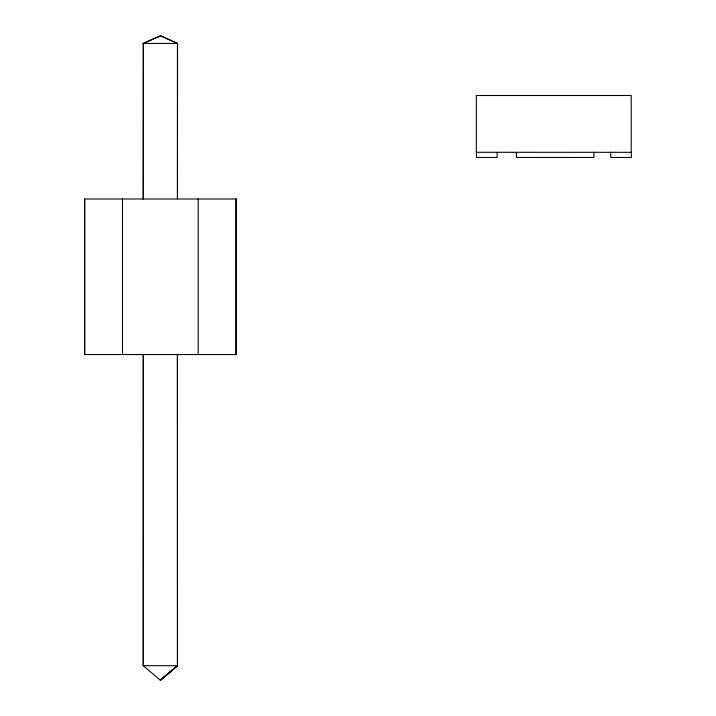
<?xml version="1.0" encoding="UTF-8"?>
<svg xmlns="http://www.w3.org/2000/svg" width="716" height="716" viewBox="0 0 716 716"><rect width="100%" height="100%" fill="white"/><g stroke="black" fill="none" stroke-linecap="round" stroke-linejoin="round"><path stroke-width="1.07" d="M143.191 665.683L177.55 665.683L160.366 680.2L177.416 665.683L177.416 354.554L177.505 665.683L160.366 680.2L143.191 665.683L143.281 354.554L143.325 665.683M160.286 680.2L177.461 665.683M143.236 43.425L160.617 35.8L143.191 43.425L177.55 43.425L177.461 198.985L177.416 43.425M631.226 152.293L631.226 95.496L476.328 95.496L476.328 152.293L631.378 152.311L631.378 157.475L610.73 157.475L610.73 152.311M593.85 152.293L593.85 157.457L516.397 157.457L516.397 152.293M497.137 152.311L497.137 157.475L476.48 157.475L476.48 152.311M236.038 198.985L236.038 354.554M198.18 198.985L198.18 354.554M143.325 198.985L143.325 43.425L143.191 198.985M122.472 198.985L122.472 354.554M84.703 198.985L84.703 354.554M236.119 198.985L84.622 198.985L84.622 354.554L236.119 354.554L236.119 198.985M177.55 43.425L160.527 35.8L177.505 43.425"/></g></svg>
